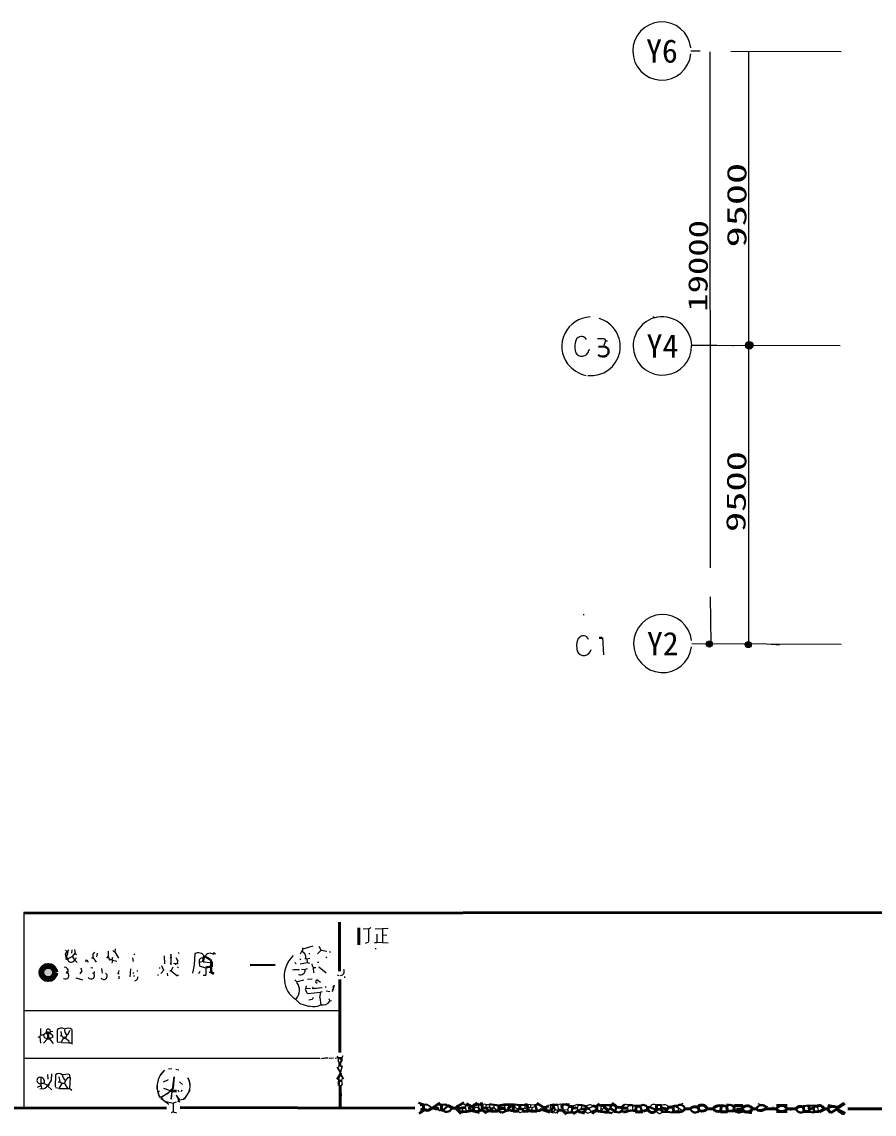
# Model space of a CAD drawing. Header units: millimetres. Extents: x -35814 to 127651, y -10134 to 104094.
# Drawn here: x -8304 to 19084, y -10134 to 24944 of the extents above; entities that cross this region are included whole.
import ezdxf
from ezdxf.enums import TextEntityAlignment as Align

# ---------------------------------------------------------------- set-up
doc = ezdxf.new("R2010")
doc.units = ezdxf.units.MM
for name, color, linetype, lineweight in [('A_MED', 9, 'CONTINUOUS', 20), ('A_THIN', 8, 'CONTINUOUS', 15), ('AXIS', 1, 'CONTINUOUS', 15), ('AXIS_SYM', 1, 'CONTINUOUS', 20), ('AXIS_TEXT', 1, 'CONTINUOUS', 13), ('DIM', 3, 'CONTINUOUS', 15), ('DIM_TEXT', 3, 'CONTINUOUS', 13), ('FRAME', 8, 'CONTINUOUS', 80), ('FRAME_TEXT', 8, 'CONTINUOUS', 25), ('TEXT_SHAPE', 7, 'CONTINUOUS', 30)]:
    doc.layers.add(name, color=color, linetype=linetype, lineweight=lineweight)
doc.styles.add('JP', font='msgothic.ttc')

msp = doc.modelspace()

# ---------------------------------------------------------------- hatches: boundary and pattern name
at = {"layer": 'DIM'}
h = msp.add_hatch(color=7, dxfattribs=at)
h.dxf.hatch_style = 1
edge = h.paths.add_edge_path()
edge.add_arc((15071, 14557), 120, 0, 360)
h = msp.add_hatch(color=7, dxfattribs=at)
h.dxf.hatch_style = 1
edge = h.paths.add_edge_path()
edge.add_arc((13788, 4962), 97.3, 0, 360)
h = msp.add_hatch(color=7, dxfattribs=at)
h.dxf.hatch_style = 1
edge = h.paths.add_edge_path()
edge.add_arc((15037, 4945), 97.3, 0, 360)
at = {"layer": 'FRAME'}
h = msp.add_hatch(color=7, dxfattribs=at)
h.dxf.hatch_style = 1
edge = h.paths.add_edge_path()
edge.add_arc((-7457, -5585), 219, 0, 360)

# ---------------------------------------------------------------- linework, layer by layer
at = {"layer": 'A_MED', "lineweight": 20}
for centre, radius, start, end in [((9993, 14521), 946, 92.0252, 216.4206), ((9989, 14518), 935, 263.7969, 73.9973), ((10013, 4981), 934, 106.49, 106.49)]:
    msp.add_arc(centre, radius, start, end, dxfattribs=at)
at = {"layer": 'A_THIN', "lineweight": 15}
for p, q in [((11982, 15481), (12000, 15447)), ((9746, 5919), (9746, 5885)), ((15771, 4960), (16042, 4937))]:
    msp.add_line(p, q, dxfattribs=at)
msp.add_arc((10086, 14648), 1094, 218.8979, 256.2563, dxfattribs=at)
at = {"layer": 'AXIS', "lineweight": 15}
for p, q in [((13197, 24013), (13497, 24013)), ((14476, 24000), (18021, 23995)), ((14027, 14551), (13216, 14551)), ((17994, 14540), (13571, 14549)), ((18018, 4951), (13227, 4969))]:
    msp.add_line(p, q, dxfattribs=at)
at = {"layer": 'AXIS_SYM', "lineweight": 20}
for centre, radius, start, end in [((12262, 24009), 935, 6.4804, 354.0319), ((12280, 14537), 939, 106.9605, 0.8809), ((12271, 14520), 950, 1.8685, 106.1705), ((12286, 4979), 933, 5.7708, 353.1661)]:
    msp.add_arc(centre, radius, start, end, dxfattribs=at)
at = {"layer": 'DIM', "lineweight": 15}
for p, q in [((13807, 23979), (13818, 7408)), ((15042, 23979), (15047, 4953)), ((14533, 14551), (14567, 14551)), ((13819, 6477), (13834, 4975))]:
    msp.add_line(p, q, dxfattribs=at)
at = {"layer": 'DIM'}
for centre, radius in [((15071, 14557), 120), ((13788, 4962), 97.3), ((15037, 4945), 97.3)]:
    msp.add_circle(centre, radius, dxfattribs=at)
at = {"layer": 'FRAME', "lineweight": 40}
for p, q in [((90805, -3588), (-8245, -3682)), ((1901, -3965), (1900, -5540)), ((1914, -8152), (1916, -5810)), ((5125, -9773), (4771, -10017)), ((5308, -9820), (5374, -9872)), ((5980, -9788), (6142, -9893)), ((6329, -9772), (6159, -9896)), ((6368, -9816), (6214, -9841)), ((6470, -9755), (6470, -9806)), ((7331, -9820), (7195, -9831)), ((7332, -9820), (7433, -9833)), ((8241, -9781), (8450, -9905)), ((10261, -9804), (10126, -9903)), ((10663, -9782), (10820, -9901)), ((17771, -10048), (18140, -9796)), ((18113, -9781), (17898, -9924)), ((-3660, -9944), (-33558, -9865)), ((4326, -9941), (-3221, -9918)), ((4633, -9997), (4462, -10113)), ((4507, -9975), (4764, -10013)), ((4589, -9841), (4615, -9994)), ((4823, -9941), (5058, -9941)), ((4849, -9941), (4934, -9941)), ((4932, -9945), (4983, -9962)), ((4983, -9960), (5017, -9978)), ((5169, -9989), (5135, -10007)), ((5169, -9996), (5237, -10012)), ((5191, -9840), (5172, -9992)), ((5379, -9860), (5531, -9928)), ((5525, -9941), (5643, -9941)), ((5642, -9943), (5675, -9961)), ((5657, -9870), (5674, -9892)), ((5660, -9959), (5809, -10108)), ((5677, -9958), (5710, -9958)), ((5707, -9995), (5758, -10057)), ((5828, -9938), (5709, -9950)), ((5761, -10057), (5862, -10061)), ((5946, -9921), (5828, -9933)), ((5981, -10051), (5862, -10063)), ((5948, -9834), (6101, -9855)), ((6118, -10023), (5982, -10050)), ((6096, -9978), (6113, -9995)), ((6099, -9975), (6132, -9975)), ((6399, -10078), (6138, -10015)), ((6221, -9908), (6204, -10027)), ((6206, -10027), (6220, -9857)), ((6217, -9857), (6217, -9907)), ((6419, -10009), (6504, -10009)), ((6476, -9822), (6498, -9976)), ((6502, -10011), (6629, -10103)), ((6606, -9929), (6556, -9945)), ((6605, -9924), (6688, -10027)), ((6640, -10062), (6691, -10028)), ((6689, -10026), (6774, -10026)), ((6774, -9975), (6774, -10026)), ((6774, -10037), (6976, -10040)), ((6976, -10026), (7027, -10026)), ((7195, -9832), (7025, -9864)), ((7027, -9874), (7027, -9958)), ((7027, -9958), (7213, -9958)), ((7027, -9958), (7027, -10026)), ((7334, -10002), (7232, -10033)), ((7436, -9844), (7337, -9947)), ((7364, -9994), (7397, -10012)), ((7398, -10015), (7482, -10030)), ((7432, -9840), (7517, -9840)), ((7502, -9871), (7476, -10025)), ((7483, -10039), (7635, -10039)), ((7700, -9938), (7633, -9990)), ((7635, -9992), (7635, -10026)), ((7700, -9951), (7802, -9982)), ((7703, -9857), (7702, -9942)), ((7956, -10036), (7804, -10046)), ((7855, -9840), (7939, -9840)), ((7932, -9842), (7958, -9945)), ((7956, -9992), (7956, -10026)), ((7956, -10026), (8057, -10026)), ((8057, -10039), (8243, -10039)), ((8362, -10017), (8243, -10030)), ((8390, -9971), (8357, -10005)), ((8395, -9975), (8445, -9975)), ((8407, -9986), (8660, -10066)), ((8412, -9925), (8574, -9925)), ((8442, -9990), (8661, -10041)), ((8445, -9925), (8445, -9975)), ((8610, -9870), (8576, -9904)), ((8678, -10041), (8781, -10067)), ((8782, -9837), (8682, -9858)), ((8776, -9902), (8683, -10028)), ((8783, -9840), (8783, -9908)), ((8952, -10009), (9070, -10009)), ((9050, -9841), (9063, -9943)), ((9058, -9998), (9194, -10134)), ((9069, -10010), (9153, -10090)), ((9070, -9976), (9104, -9976)), ((9155, -10095), (9256, -10085)), ((9289, -9891), (9391, -9891)), ((9390, -9928), (9491, -9945)), ((9391, -9891), (9391, -9925)), ((9519, -9915), (9488, -9936)), ((9590, -10029), (9607, -10046)), ((9607, -10046), (9641, -10080)), ((9660, -9967), (9796, -9979)), ((9826, -9922), (9793, -9974)), ((9796, -9976), (9796, -10043)), ((9827, -9934), (9929, -9966)), ((9830, -9891), (9830, -9925)), ((10153, -10019), (9985, -10072)), ((10183, -9979), (10018, -10108)), ((10050, -9871), (10134, -9889)), ((10148, -10025), (10301, -10050)), ((10167, -9936), (10201, -9936)), ((10218, -9959), (10184, -9959)), ((10302, -9857), (10421, -9857)), ((10302, -10010), (10302, -10044)), ((10421, -9857), (10421, -9925)), ((10424, -9921), (10523, -10008)), ((10522, -10010), (10522, -10060)), ((10610, -9953), (10732, -10032)), ((10724, -10044), (10775, -10044)), ((10803, -9910), (11165, -9943)), ((10976, -10028), (11027, -10063)), ((11147, -9937), (10978, -9944)), ((11030, -10068), (11166, -10040)), ((11314, -10017), (11416, -10030)), ((11412, -10061), (11649, -10061)), ((11437, -9875), (11423, -10027)), ((11434, -9874), (11569, -9874)), ((11807, -9999), (11672, -10034)), ((11889, -9905), (11804, -9923)), ((11805, -9925), (11805, -9993)), ((12075, -9993), (12075, -10027)), ((12227, -9972), (12091, -9987)), ((12092, -9858), (12092, -9993)), ((12228, -9976), (12279, -10060)), ((12247, -9931), (12417, -9974)), ((12413, -10049), (12278, -10065)), ((12413, -9993), (12413, -10044)), ((12482, -9910), (12415, -9995)), ((12480, -9908), (12582, -9908)), ((12716, -9871), (12615, -9888)), ((12625, -9908), (12635, -10061)), ((12632, -10061), (12784, -10061)), ((12717, -9875), (12750, -9875)), ((12717, -9886), (12750, -9886)), ((12922, -10041), (12785, -10068)), ((13023, -9963), (12925, -10035)), ((13020, -9959), (13172, -9959)), ((13430, -9908), (13458, -10027)), ((13730, -9959), (13898, -9959)), ((14151, -10055), (14371, -10063)), ((14156, -10061), (14373, -10061)), ((14171, -9858), (14162, -10045)), ((14169, -9856), (14337, -9878)), ((14343, -9874), (14374, -10026)), ((14575, -10027), (14372, -10043)), ((14587, -9942), (14570, -10009)), ((14573, -10011), (14656, -10048)), ((14591, -9858), (14861, -9858)), ((14630, -9945), (14608, -9946)), ((14739, -9973), (14656, -10042)), ((14855, -9977), (14658, -9976)), ((14693, -10086), (14845, -10052)), ((14861, -9977), (14742, -9976)), ((14853, -10008), (14841, -10043)), ((15154, -10092), (14850, -10039)), ((14861, -9909), (14861, -9977)), ((15181, -9960), (15300, -9960)), ((15638, -9965), (15553, -9980)), ((15637, -9960), (15823, -9960)), ((15823, -9960), (15941, -9960)), ((15941, -9858), (16292, -9858)), ((15941, -10044), (16291, -10044)), ((16296, -9960), (16380, -9960)), ((16380, -9960), (16414, -9960)), ((16380, -9971), (16414, -9971)), ((16414, -9960), (16566, -9960)), ((16809, -9892), (16823, -10044)), ((16819, -10045), (16988, -10045)), ((16985, -9859), (16998, -9961)), ((17008, -9961), (16990, -10045)), ((17140, -9944), (17005, -9964)), ((17140, -9875), (17258, -9875)), ((17309, -10054), (17157, -10065)), ((17484, -9973), (17317, -10061)), ((17477, -9960), (17579, -9960)), ((17574, -9965), (17677, -10076)), ((17891, -9908), (17597, -9856)), ((17683, -10082), (17752, -10055)), ((17876, -9969), (18156, -10116)), ((18237, -9960), (26864, -9957))]:
    msp.add_line(p, q, dxfattribs=at)
at = {"layer": 'FRAME', "lineweight": 20}
for p, q in [((-8244, -3659), (-8239, -9918)), ((-3736, -5047), (-3724, -5303)), ((-4815, -5472), (-4831, -5727)), ((-8227, -6802), (1911, -6806)), ((4716, -9821), (4798, -9875)), ((6470, -9803), (6606, -9814)), ((8040, -9820), (7938, -9833)), ((8040, -9820), (8193, -9831)), ((8917, -9838), (9002, -9805)), ((9004, -9804), (9054, -9838)), ((11175, -9839), (11063, -9820)), ((15348, -9794), (15655, -9891)), ((5017, -9979), (5068, -9995)), ((5069, -9941), (5069, -9992)), ((5070, -9989), (5103, -10007)), ((5663, -9892), (5647, -9943)), ((5840, -9938), (5869, -10058)), ((5944, -9925), (5979, -10043)), ((5947, -9840), (5947, -9924)), ((6148, -10013), (6199, -10029)), ((6166, -9857), (6217, -9857)), ((6369, -9823), (6369, -9907)), ((6504, -9975), (6504, -10009)), ((6605, -9823), (6723, -9823)), ((6605, -9823), (6605, -9907)), ((6723, -9823), (6723, -9908)), ((6858, -9840), (6858, -9924)), ((7201, -9839), (7217, -9958)), ((7297, -9953), (7313, -9924)), ((7331, -9941), (7331, -9992)), ((7372, -9982), (7402, -10004)), ((7633, -10028), (7700, -10080)), ((7704, -10084), (7806, -10052)), ((8097, -9927), (8059, -10027)), ((8445, -9925), (8530, -9925)), ((8679, -9845), (8611, -9861)), ((8865, -10101), (8779, -10072)), ((8818, -9993), (8782, -10060)), ((8817, -9992), (8952, -9993)), ((8910, -9842), (8943, -9994)), ((9103, -9984), (9238, -9996)), ((9284, -9888), (9232, -9989)), ((9555, -9827), (9388, -9881)), ((9539, -9925), (9553, -10027)), ((9563, -9841), (9548, -9926)), ((9794, -10045), (9861, -10097)), ((9865, -10101), (9984, -10072)), ((9929, -9960), (9982, -10060)), ((10052, -9878), (9930, -9958)), ((10150, -9942), (10150, -10010)), ((10302, -9857), (10302, -10010)), ((10302, -9862), (10302, -9979)), ((10419, -9922), (10386, -9940)), ((10726, -10045), (10659, -10097)), ((10826, -9905), (10928, -9918)), ((10978, -9942), (10978, -10027)), ((11156, -9924), (11166, -10026)), ((11315, -9857), (11315, -10010)), ((12073, -10029), (12172, -10116)), ((12768, -9874), (12786, -9942)), ((12794, -9927), (12928, -10013)), ((17247, -9878), (17290, -10049))]:
    msp.add_line(p, q, dxfattribs=at)
at = {"layer": 'FRAME', "lineweight": 30}
for p, q in [((-160, -5342), (-970, -5347)), ((4445, -9770), (4600, -9829)), ((4714, -9819), (4499, -9848)), ((4596, -9835), (4714, -9819)), ((5186, -9832), (5305, -9819)), ((5898, -9759), (5659, -9906)), ((6724, -9817), (6859, -9830)), ((7519, -9822), (7704, -9843)), ((11059, -9820), (10940, -9920)), ((14351, -9819), (14602, -9863)), ((5373, -9873), (5238, -10009)), ((6068, -9911), (6086, -9978)), ((6071, -9908), (6074, -9975)), ((6115, -10009), (6149, -10009)), ((6360, -9912), (6412, -10013)), ((6369, -9823), (6470, -9823)), ((6501, -10019), (6638, -10061)), ((6720, -9910), (6772, -9977)), ((6857, -9923), (6775, -9977)), ((6859, -9833), (7030, -9857)), ((7025, -10030), (7109, -10080)), ((7116, -10087), (7234, -10036)), ((7211, -9959), (7229, -10026)), ((7517, -9840), (7517, -9874)), ((7854, -9836), (7702, -9851)), ((7804, -9975), (7804, -10043)), ((7976, -9943), (7960, -9994)), ((8192, -9840), (8192, -9891)), ((8207, -9887), (8240, -10027)), ((8783, -9840), (8918, -9840)), ((8790, -9905), (8823, -9990)), ((8952, -10009), (8871, -10098)), ((9053, -9823), (9290, -9823)), ((9255, -10077), (9374, -10077)), ((9384, -9924), (9370, -10077)), ((9492, -10077), (9374, -10077)), ((9605, -10003), (9409, -10129)), ((9561, -10028), (9494, -10080)), ((9560, -9837), (9679, -9849)), ((9593, -10060), (9772, -10117)), ((9646, -10085), (9798, -10052)), ((9680, -9849), (9832, -9883)), ((10130, -9892), (10146, -9943)), ((10301, -9849), (10132, -9881)), ((10149, -10024), (10511, -10093)), ((10302, -10061), (10522, -10061)), ((10354, -9978), (10305, -10013)), ((10420, -9847), (10606, -9843)), ((10655, -10102), (10520, -10067)), ((10605, -9957), (10523, -10011)), ((10606, -9857), (10606, -9959)), ((10783, -9941), (10772, -10043)), ((10891, -10085), (10772, -10055)), ((10792, -9908), (10792, -9942)), ((10976, -10025), (10894, -10079)), ((11163, -10027), (11248, -10027)), ((11165, -9841), (11315, -9841)), ((11180, -9846), (11315, -9846)), ((11282, -10012), (11249, -10029)), ((11316, -9854), (11434, -9867)), ((11567, -9875), (11623, -10031)), ((11885, -9921), (12075, -9992)), ((12244, -9837), (12091, -9851)), ((12247, -9944), (12229, -9977)), ((12244, -9841), (12244, -9942)), ((12411, -10061), (12631, -10077)), ((12608, -9882), (12578, -9903)), ((14570, -9893), (14586, -9944)), ((14655, -10047), (14689, -10081)), ((16987, -9852), (16800, -9874)), ((16986, -10064), (17155, -10078)), ((16988, -9855), (17141, -9866)), ((17136, -9944), (17152, -10062)), ((17140, -9875), (17140, -9943)), ((17782, -10029), (17749, -10047))]:
    msp.add_line(p, q, dxfattribs=at)
at = {"layer": 'FRAME', "lineweight": 15}
for p, q in [((1242, -5400), (1472, -5597)), ((-8229, -8341), (1272, -8340)), ((4825, -9904), (4717, -9820)), ((6487, -9814), (6487, -9956)), ((12739, -9869), (12944, -9784)), ((4803, -9869), (4837, -9903)), ((4830, -9909), (4848, -9942)), ((4991, -9948), (5022, -9969)), ((5043, -10002), (5043, -10002)), ((5088, -9921), (5069, -9941)), ((5102, -10009), (5136, -10009)), ((5102, -10020), (5136, -10020)), ((5170, -9840), (5170, -9992)), ((5710, -9958), (5710, -9992)), ((6091, -9871), (6079, -9907)), ((6091, -9871), (6079, -9907)), ((6130, -9876), (6146, -9893)), ((6165, -9854), (6132, -9872)), ((6149, -9907), (6365, -9907)), ((6217, -9907), (6369, -9907)), ((6550, -9937), (6516, -9971)), ((6605, -9907), (6723, -9908)), ((6865, -9917), (6984, -10018)), ((7331, -9823), (7331, -9925)), ((7331, -9992), (7365, -9992)), ((7517, -9874), (7635, -9992)), ((7856, -9943), (7806, -9979)), ((7855, -9840), (7854, -9942)), ((7858, -9936), (7955, -9993)), ((8040, -9907), (7973, -9942)), ((8040, -9823), (8040, -9908)), ((8041, -9906), (8090, -9926)), ((8193, -9893), (8093, -9931)), ((8562, -9905), (8529, -9923)), ((8567, -9913), (8537, -9935)), ((8686, -9858), (8665, -10026)), ((9070, -9942), (9070, -9976)), ((9070, -9976), (9070, -10009)), ((9235, -9993), (9250, -10078)), ((9528, -9933), (9493, -9944)), ((9531, -9927), (9554, -10023)), ((9559, -10026), (9593, -10026)), ((9657, -9955), (9606, -10006)), ((9616, -10010), (9616, -10043)), ((9681, -9858), (9668, -9960)), ((10164, -9945), (10181, -9962)), ((10302, -9979), (10302, -9979)), ((10383, -9938), (10349, -9972)), ((10792, -9908), (10826, -9908)), ((10927, -9925), (10961, -9925)), ((10964, -9945), (10947, -9962)), ((11176, -9887), (11142, -9921)), ((11180, -9857), (11180, -9891)), ((11275, -10000), (11244, -10021)), ((11281, -10010), (11315, -10010)), ((11315, -9857), (11315, -10013)), ((11636, -10027), (11670, -10027)), ((11674, -10032), (11643, -10054)), ((12181, -10120), (12281, -10068)), ((12582, -9908), (12615, -9908)), ((12743, -9875), (12602, -9875)), ((12784, -9942), (12784, -10061)), ((14371, -10027), (14371, -10061)), ((14861, -9977), (14861, -10010)), ((15534, -9956), (15550, -9979)), ((15823, -9903), (15823, -9926)), ((15823, -9926), (15823, -9960)), ((17774, -10018), (17744, -10039)), ((17872, -9987), (17787, -10037)), ((17881, -9926), (17863, -9976))]:
    msp.add_line(p, q, dxfattribs=at)
at = {"layer": 'FRAME'}
msp.add_circle((-7457, -5585), 219, dxfattribs=at)
at = {"layer": 'FRAME', "lineweight": 20}
for centre, radius, start, end in [((5844, -9977), 169, 53.1769, 152.8184), ((12007, -9943), 122, 45.2566, 163.3841), ((9954, -9989), 152, 50.3934, 141.7242), ((11092, -9956), 132, 48.0433, 166.9158), ((12333, -10014), 185, 35.4978, 117.1567)]:
    msp.add_arc(centre, radius, start, end, dxfattribs=at)
at = {"layer": 'FRAME', "lineweight": 30}
for centre, radius, start, end in [((9155, -9988), 172, 35.8499, 124.6543), ((5113, -10001), 178, 65.2568, 161.561), ((5351, -9893), 167, 225.7056, 344.4981), ((8272, -10010), 187, 26.182, 115.1678), ((11662, -9988), 151, 23.8515, 129.3344), ((12854, -9990), 152, 10.4615, 126.9484), ((13340, -9910), 171, 196.4301, 315.6297), ((14446, -10012), 177, 43.3935, 128.4338), ((15463, -10010), 169, 16.0259, 162.8696), ((16726, -9918), 162, 194.5161, 306.3338)]:
    msp.add_arc(centre, radius, start, end, dxfattribs=at)
at = {"layer": 'FRAME', "lineweight": 40}
for centre, radius, start, end in [((4720, -9859), 153, 235.9755, 327.6326), ((6300, -9825), 223, 243.5991, 303.0541), ((10696, -9943), 109, 20.1327, 136.3082), ((11524, -9861), 205, 237.1889, 301.5379), ((11956, -9927), 151, 203.7762, 319.9786), ((13325, -10142), 242, 66.7811, 129.9306), ((13552, -10011), 171, 16.143, 141.0629), ((13560, -9803), 232, 245.7599, 317.3083), ((14097, -10104), 243, 73.6645, 143.9445), ((14070, -9848), 203, 213.0063, 292.6393), ((14713, -10091), 239, 50.8503, 124.9373), ((14999, -10097), 229, 37.0042, 126.2782), ((15002, -9870), 196, 224.9525, 333.4063), ((15425, -9840), 180, 223.5345, 308.9935), ((16112, -9833), 221, 216.4897, 325.3017), ((16118, -10045), 191, 25.6568, 154.3047), ((16719, -10082), 197, 66.4563, 141.4491), ((17322, -10014), 156, 19.2136, 114.589), ((17749, -10123), 238, 55.7554, 136.3059), ((18144, -9870), 256, 192.9894, 264.4968)]:
    msp.add_arc(centre, radius, start, end, dxfattribs=at)
at = {"layer": 'FRAME_TEXT', "lineweight": 40}
for p, q in [((2527, -4151), (2520, -4694)), ((-2440, -5064), (-2474, -5132)), ((-2206, -5252), (-2214, -5404)), ((-7523, -7519), (-7455, -7519)), ((1913, -8485), (1913, -8570)), ((-7474, -9194), (-7474, -9228)), ((-3510, -9383), (-3338, -9401)), ((1932, -9467), (1922, -9653)), ((1929, -9919), (1929, -9242)), ((1929, -9247), (1929, -9433))]:
    msp.add_line(p, q, dxfattribs=at)
at = {"layer": 'FRAME_TEXT', "lineweight": 15}
for p, q in [((2661, -4179), (2846, -4171)), ((2832, -4186), (2837, -4592)), ((2915, -4153), (2846, -4185)), ((3049, -4180), (3285, -4169)), ((3286, -4186), (3282, -4389)), ((3472, -4174), (3285, -4184)), ((3100, -4355), (3099, -4626)), ((3285, -4389), (3285, -4609)), ((3421, -4381), (3286, -4392)), ((-6899, -4864), (-6863, -4913)), ((-6794, -4861), (-6845, -4912)), ((-6700, -4860), (-6713, -4962)), ((-6612, -4845), (-6590, -4979)), ((-5528, -4895), (-5528, -5064)), ((-5376, -4878), (-5325, -4929)), ((-5305, -4828), (-5319, -4930)), ((690, -4890), (640, -4993)), ((722, -4829), (706, -4897)), ((719, -4795), (719, -4828)), ((1051, -4743), (721, -4837)), ((1241, -4736), (1312, -4878)), ((1310, -4873), (1497, -4895)), ((1581, -4911), (1614, -4928)), ((2836, -4606), (2733, -4653)), ((3032, -4626), (3099, -4626)), ((3049, -4812), (3082, -4812)), ((3286, -4619), (3100, -4628)), ((3285, -4617), (3471, -4629)), ((-6896, -5149), (-6862, -5149)), ((-6862, -5115), (-6862, -5149)), ((-6862, -5149), (-6862, -5183)), ((-6828, -4916), (-6861, -5052)), ((-6828, -5149), (-6828, -5200)), ((-6605, -4969), (-6689, -5070)), ((-6676, -5081), (-6609, -5183)), ((-6596, -5186), (-6526, -5269)), ((-6593, -4983), (-6546, -5007)), ((-6557, -5116), (-6593, -5182)), ((-6238, -5183), (-6256, -5250)), ((-6240, -5169), (-6223, -5186)), ((-6219, -5182), (-6169, -5250)), ((-6068, -5115), (-6018, -5115)), ((-5969, -4928), (-6021, -4994)), ((-6018, -4997), (-6018, -5115)), ((-6016, -5114), (-5920, -5253)), ((-5884, -4960), (-5903, -5078)), ((-5535, -5059), (-5586, -5127)), ((-5527, -5064), (-5491, -5187)), ((-5451, -5156), (-5481, -5177)), ((-5443, -5168), (-5476, -5186)), ((-5444, -5166), (-5410, -5166)), ((-5395, -5199), (-5413, -5284)), ((-5391, -5099), (-5409, -5166)), ((-5392, -5193), (-5255, -5220)), ((-5320, -4926), (-5197, -5126)), ((-4752, -5115), (-4728, -5232)), ((-4703, -4981), (-4686, -5015)), ((-3523, -5012), (-3505, -5113)), ((-3353, -5100), (-3299, -5200)), ((-3296, -5201), (-3311, -5286)), ((-3284, -4930), (-3264, -4979)), ((-2749, -4980), (-2767, -5335)), ((-2135, -4930), (-2135, -4997)), ((649, -5149), (631, -5183)), ((786, -5133), (820, -5133)), ((955, -5133), (854, -5153)), ((921, -4970), (955, -4970)), ((1191, -5252), (1242, -5252)), ((1481, -5084), (1463, -5117)), ((-6383, -5556), (-6439, -5624)), ((-6409, -5433), (-6378, -5554)), ((-6087, -5424), (-6019, -5440)), ((-6036, -5593), (-5986, -5610)), ((-5984, -5555), (-5985, -5606)), ((-5742, -5455), (-5725, -5605)), ((-5243, -5591), (-5209, -5609)), ((-5212, -5610), (-5178, -5644)), ((-5189, -5522), (-5209, -5606)), ((-4734, -5587), (-4701, -5605)), ((-4600, -5522), (-4600, -5555)), ((-3891, -5437), (-3857, -5437)), ((-3743, -5511), (-3833, -5613)), ((-3818, -5358), (-3752, -5506)), ((-3630, -5607), (-3627, -5691)), ((-3521, -5282), (-3554, -5300)), ((-3553, -5522), (-3503, -5522)), ((-3522, -5271), (-3505, -5288)), ((-3510, -5531), (-3323, -5682)), ((-3454, -5419), (-3508, -5519)), ((-3434, -5281), (-3366, -5298)), ((-3367, -5302), (-3367, -5336)), ((-3315, -5289), (-3366, -5305)), ((-3317, -5285), (-3283, -5319)), ((-3285, -5402), (-3303, -5436)), ((-2763, -5335), (-2821, -5608)), ((-2590, -5556), (-2626, -5623)), ((-2287, -5573), (-2220, -5573)), ((397, -5489), (617, -5498)), ((448, -5492), (600, -5492)), ((464, -5269), (516, -5302)), ((872, -5279), (634, -5322)), ((684, -5475), (803, -5484)), ((869, -5470), (802, -5488)), ((1009, -5302), (1025, -5369)), ((1026, -5366), (1060, -5400)), ((1052, -5421), (1065, -5591)), ((1056, -5421), (1140, -5421)), ((-7645, -5747), (-7566, -5836)), ((-7488, -5830), (-7421, -5846)), ((-7221, -5696), (-7285, -5833)), ((-6571, -5759), (-6354, -5819)), ((-6524, -5771), (-6374, -5813)), ((-5191, -5708), (-5191, -5792)), ((-4711, -5681), (-4690, -5712)), ((-4615, -5830), (-4682, -5865)), ((-4577, -5727), (-4612, -5828)), ((-3942, -5657), (-3908, -5657)), ((-3317, -5674), (-3267, -5674)), ((-3317, -5674), (-3317, -5708)), ((752, -5830), (547, -5887)), ((1022, -5796), (870, -5815)), ((1167, -5823), (1134, -5875)), ((1136, -5882), (1186, -5933)), ((1294, -5908), (1180, -5819)), ((1831, -5662), (1882, -5678)), ((2068, -5709), (2068, -5760)), ((805, -6121), (868, -6259)), ((971, -6104), (819, -6115)), ((887, -6256), (1291, -6217)), ((1021, -6095), (1342, -6066)), ((1034, -6051), (1085, -6102)), ((1088, -6094), (1325, -6064)), ((1343, -6204), (1292, -6220)), ((1445, -6029), (1463, -6063)), ((1477, -6179), (1596, -6192)), ((1719, -6050), (1666, -6168)), ((1735, -5998), (1670, -6202)), ((1679, -6032), (1712, -6050)), ((1726, -5995), (1710, -6046)), ((501, -6450), (626, -6583)), ((630, -6584), (937, -6672)), ((1557, -6422), (1591, -6506)), ((-7721, -7654), (-7705, -7857)), ((-7709, -7586), (-7607, -7586)), ((-7612, -7587), (-7590, -7672)), ((-7481, -7713), (-7612, -7852)), ((-7586, -7675), (-7489, -7702)), ((-7420, -7717), (-7296, -7865)), ((-7410, -7525), (-7318, -7600)), ((-7325, -7674), (-7406, -7703)), ((-7319, -7603), (-7324, -7671)), ((-7169, -7434), (-7168, -7806)), ((-7068, -7605), (-7035, -7623)), ((-7047, -7484), (-7027, -7619)), ((-6969, -7686), (-7041, -7819)), ((-7033, -7620), (-6962, -7684)), ((-6900, -7690), (-6815, -7757)), ((-6845, -7588), (-6899, -7688)), ((-6762, -7451), (-6841, -7590)), ((-6694, -7417), (-6700, -7840)), ((-7164, -7816), (-7034, -7826)), ((-7034, -7835), (-6797, -7843)), ((-6809, -7755), (-6794, -7840)), ((-6717, -7843), (-6681, -7892)), ((1306, -8350), (1542, -8330)), ((1525, -8329), (1356, -8342)), ((1711, -8336), (1576, -8347)), ((1862, -8330), (1762, -8350)), ((1828, -8265), (1864, -8332)), ((2013, -8264), (1963, -8332)), ((-3489, -8674), (-3590, -8691)), ((-3358, -8685), (-3255, -8711)), ((1854, -8641), (1901, -8744)), ((1907, -8565), (1858, -8634)), ((1904, -8741), (1912, -8737)), ((1945, -8719), (1912, -8737)), ((1915, -8738), (1932, -8789)), ((-7477, -8856), (-7466, -9009)), ((-7359, -9044), (-7462, -9202)), ((-7349, -8838), (-7360, -9042)), ((-7224, -8873), (-7232, -9262)), ((-7136, -9093), (-7086, -9093)), ((-7114, -8939), (-7078, -9091)), ((-7087, -9094), (-7019, -9144)), ((-7001, -8858), (-6799, -8841)), ((-6900, -9042), (-6934, -9144)), ((-6831, -8959), (-6894, -9047)), ((-6835, -8943), (-6818, -8960)), ((-6815, -8957), (-6765, -8957)), ((-6785, -8847), (-6758, -8956)), ((-6753, -8958), (-6768, -9313)), ((-3607, -9028), (-3764, -9103)), ((-3412, -8940), (-3442, -9295)), ((-3238, -9095), (-3139, -9182)), ((1918, -8788), (1927, -8824)), ((1930, -8789), (1930, -8789)), ((1936, -8790), (1935, -8823)), ((-7696, -9223), (-7814, -9275)), ((-7476, -9230), (-7342, -9350)), ((-7224, -9278), (-7104, -9302)), ((-7103, -9308), (-6850, -9315)), ((-6937, -9146), (-6837, -9305)), ((-6767, -9315), (-6700, -9367)), ((-3929, -9398), (-3878, -9398)), ((-3494, -9390), (-3810, -9586)), ((-3750, -9299), (-3515, -9385)), ((-3497, -9337), (-3528, -9359)), ((-3524, -9364), (-3490, -9364)), ((-3486, -9381), (-3503, -9652)), ((-3426, -9300), (-3487, -9351)), ((-3294, -9350), (-3263, -9419)), ((-3166, -9365), (-3182, -9416)), ((-2905, -9368), (-3093, -9658)), ((1917, -9432), (1926, -9467)), ((1935, -9433), (1935, -9467)), ((-3837, -9620), (-3577, -9810)), ((-3825, -9596), (-3717, -9720)), ((-3709, -9712), (-3439, -9784)), ((-3340, -9750), (-3441, -9784)), ((-3440, -9787), (-3440, -10058)), ((-3251, -9671), (-3303, -9738)), ((-3101, -9667), (-3253, -9683)), ((-3440, -10059), (-3508, -10091)), ((-3440, -10058), (-3338, -10089))]:
    msp.add_line(p, q, dxfattribs=at)
at = {"layer": 'FRAME_TEXT', "lineweight": 20}
for p, q in [((1307, -4877), (1198, -4988)), ((-6918, -5000), (-6885, -5051)), ((-6863, -4911), (-6916, -4994)), ((-6681, -5071), (-6831, -5142)), ((-5408, -5165), (-5391, -5198)), ((-3554, -5100), (-3521, -5118)), ((-3521, -4997), (-3518, -5335)), ((-3519, -5116), (-3519, -5268)), ((-2472, -5236), (-2608, -5266)), ((-2473, -5243), (-2220, -5263)), ((-2067, -4981), (-2134, -4999)), ((821, -5131), (854, -5148)), ((850, -5151), (866, -5269)), ((-2611, -5268), (-2599, -5382)), ((-2590, -5378), (-2388, -5434)), ((-2392, -5437), (-2390, -5674)), ((871, -5266), (938, -5285)), ((-2394, -5684), (-2473, -5683)), ((473, -5817), (541, -5901)), ((832, -6013), (815, -6114)), ((1298, -6218), (1262, -6387)), ((1021, -6450), (920, -6474)), ((1057, -6387), (1024, -6449)), ((1267, -6385), (1299, -6622)), ((1647, -6492), (1596, -6508)), ((-7726, -7652), (-7794, -7670)), ((-7716, -7585), (-7729, -7653)), ((-7709, -7383), (-7709, -7586)), ((-7521, -7520), (-7604, -7590)), ((-7386, -7469), (-7407, -7518)), ((-7387, -7465), (-7303, -7482)), ((-6797, -7840), (-6713, -7840)), ((1862, -8333), (1865, -8451)), ((1822, -8617), (2031, -9004)), ((1866, -8454), (1912, -8487)), ((1916, -8566), (1973, -8616)), ((1984, -8582), (1935, -8790)), ((1972, -8621), (1952, -8723)), ((-7693, -8957), (-7694, -9144)), ((-3503, -9652), (-3411, -8941)), ((1926, -8870), (1875, -8921)), ((1876, -8925), (1887, -9061)), ((1930, -8823), (1930, -8874)), ((1937, -8868), (2003, -8955)), ((2003, -8961), (1966, -9061)), ((1968, -9060), (1984, -9178)), ((-7676, -9317), (-7726, -9333)), ((-7694, -9144), (-7592, -9144)), ((-7694, -9144), (-7694, -9228)), ((-7688, -9227), (-7673, -9312)), ((-7593, -9145), (-7475, -9195)), ((-7014, -9146), (-7109, -9292)), ((-7018, -9144), (-6934, -9144)), ((-6850, -9313), (-6765, -9313)), ((-3935, -9404), (-3882, -9603)), ((-3750, -9298), (-3539, -9378)), ((-3537, -9385), (-3624, -9484)), ((-3490, -9384), (-3339, -9402)), ((1983, -9181), (1931, -9248)), ((-3625, -9482), (-3816, -9573)), ((-3347, -9522), (-3254, -9669)), ((-3344, -9519), (-3234, -9751))]:
    msp.add_line(p, q, dxfattribs=at)
at = {"layer": 'FRAME_TEXT', "lineweight": 30}
for p, q in [((-6882, -5048), (-6866, -5116)), ((-2472, -5133), (-2473, -5234)), ((-2425, -5072), (-2252, -5165)), ((-2246, -5164), (-2213, -5249)), ((-6881, -5576), (-6830, -5592)), ((-2220, -5397), (-2391, -5421)), ((-2219, -5404), (-2220, -5573)), ((-2218, -5571), (-2137, -5625)), ((-7489, -7705), (-7456, -7705)), ((-7455, -7519), (-7456, -7705)), ((-7456, -7705), (-7405, -7705)), ((-7455, -7519), (-7405, -7519)), ((-6966, -7688), (-6898, -7688)), ((1863, -8333), (1964, -8333)), ((1964, -8333), (1964, -8434)), ((1968, -8438), (1917, -8489)), ((1956, -8805), (1830, -9022)), ((1895, -9060), (1875, -9178)), ((1896, -9060), (1963, -9060)), ((1876, -9181), (1927, -9248))]:
    msp.add_line(p, q, dxfattribs=at)
at = {"layer": 'FRAME_TEXT', "lineweight": 15}
for centre, radius, start, end in [((618, -5097), 204, 349.8202, 67.2374), ((-6720, -5128), 123, 213.4664, 333.7587), ((-2630, -5181), 224, 31.1313, 119.2301), ((-2260, -5140), 173, 48.7295, 155.259), ((1041, -5707), 915, 133.6056, 188.5483), ((-6900, -5681), 111, 236.0645, 51.988), ((-5671, -5701), 109, 216.5243, 62.5644), ((642, -5505), 158, 249.0171, 5.637), ((1928, -5549), 130, 272.5353, 25.7448), ((-6079, -5687), 107, 210.5788, 40.7589), ((873, -5817), 733, 182.1106, 239.9661), ((1079, -6279), 404, 250.1566, 301.6419), ((1357, -6337), 292, 256.9222, 324.7827), ((-7453, -7473), 71.7, 4.3362, 213.2086), ((-7034, -7572), 199, 61.6429, 134.2353), ((-6763, -7438), 173, 162.1751, 240.2433), ((-6833, -7630), 254, 58.249, 111.8131), ((-7721, -9051), 100, 73.422, 286.6467), ((-7119, -9003), 169, 51.2721, 127.8508), ((-6829, -8892), 170, 168.276, 244.7308), ((-3420, -9224), 522, 306.6199, 28.8116), ((-3330, -9220), 436, 340.9577, 33.9256)]:
    msp.add_arc(centre, radius, start, end, dxfattribs=at)
at = {"layer": 'FRAME_TEXT', "lineweight": 20}
for centre, radius, start, end in [((-2518, -5222), 94.4, 62.817, 207.401), ((-6927, -5533), 115, 330.3987, 99.8513), ((205, -6155), 412, 317.7452, 37.1165), ((-3202, -9277), 761, 133.2958, 184.0358), ((-3238, -9263), 724, 132.0249, 191.0868), ((-7706, -9083), 129, 332.0275, 84.4572), ((-7622, -9170), 147, 249.1462, 338.49), ((-3780, -9442), 150, 163.5247, 257.5719)]:
    msp.add_arc(centre, radius, start, end, dxfattribs=at)
at = {"layer": 'TEXT_SHAPE', "lineweight": 20}
for p, q in [((10195, 14771), (10397, 14771)), ((10404, 14776), (10452, 14707)), ((10449, 14703), (10390, 14520)), ((10356, 5175), (10383, 4615))]:
    msp.add_line(p, q, dxfattribs=at)
at = {"layer": 'TEXT_SHAPE', "lineweight": 15}
for p, q in [((9942, 14414), (9909, 14396)), ((10448, 14704), (10515, 14704))]:
    msp.add_line(p, q, dxfattribs=at)
at = {"layer": 'TEXT_SHAPE', "lineweight": 30}
for p, q in [((10397, 14520), (10227, 14511)), ((10252, 5164), (10336, 5164))]:
    msp.add_line(p, q, dxfattribs=at)
at = {"layer": 'TEXT_SHAPE', "lineweight": 20}
for centre, radius, start, end in [((10061, 14509), 597, 151.9604, 197.1341), ((9676, 14656), 186, 29.1888, 136.4447), ((9686, 14435), 229, 207.1229, 350.8535), ((10093, 4905), 572, 153.7829, 197.2616), ((9740, 5050), 180, 19.8084, 145.8002), ((9755, 4833), 238, 204.8296, 348.8286)]:
    msp.add_arc(centre, radius, start, end, dxfattribs=at)
at = {"layer": 'TEXT_SHAPE', "lineweight": 30}
for centre, radius, start, end in [((10397, 14361), 153, 305.9731, 90.0112), ((10371, 14452), 258, 232.0843, 298.5794)]:
    msp.add_arc(centre, radius, start, end, dxfattribs=at)

# ---------------------------------------------------------------- texts
at = {"layer": 'AXIS_TEXT', "style": 'JP'}
for s, height, p in [('Y6', 748.9, (12265, 24007)), ('Y4', 751.5, (12282, 14532)), ('Y2', 748.2, (12292, 4977))]:
    msp.add_text(s, height=height, dxfattribs=at).set_placement(p, align=Align.MIDDLE_CENTER)
at = {"layer": 'DIM_TEXT', "style": 'JP'}
for s, height, rotation, width, p in [('9500', 624.7, 89.9367, 1.598791, (14976, 17699)), ('19000', 624.6, 89.382, 1.38745, (13722, 15631)), ('9500', 624.6, 89.2645, 1.531078, (14946, 8555))]:
    msp.add_text(s, height=height, rotation=rotation, dxfattribs=dict(at, width=width)).set_placement(p)

doc.saveas('drawing.dxf')
